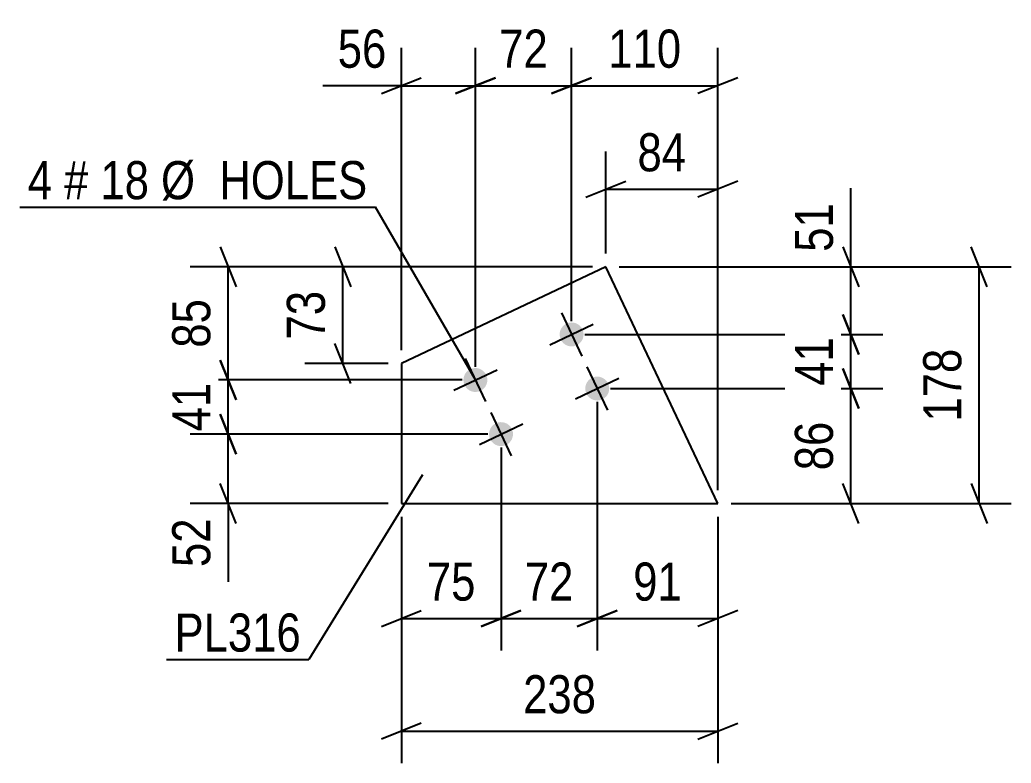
# Model space of a CAD drawing. Header units: millimetres. Extents: x 0 to 841, y 0 to 594.
# Drawn here: x 398.9 to 473.4, y 130.8 to 186.7 of the extents above; entities that cross this region are included whole.
import ezdxf

# ---------------------------------------------------------------- set-up
doc = ezdxf.new("R2010")
doc.units = ezdxf.units.MM
doc.styles.add('Arial Narrow', font='ARIALN.TTF', dxfattribs={"height": 0.2})

# ---------------------------------------------------------------- blocks, each defined once
blk = doc.blocks.new('Part-318888194-12867 - 12866')
at = {"color": 2, "linetype": 'Continuous'}
for p, q in [((442.978, 168.132), (427.613, 160.857)), ((451.401, 150.343), (442.978, 168.132)), ((427.613, 160.857), (427.613, 150.343)), ((427.613, 150.343), (451.401, 150.343))]:
    blk.add_line(p, q, dxfattribs=at)
blk = doc.blocks.new('Bolt-318888194-12868 - 12866')
at = {"linetype": 'Continuous'}
for points in [[(441.222, 163.428, -1), (439.595, 162.658, -1)], [(433.991, 160.005, -1), (432.365, 159.234, -1)], [(443.148, 159.361, -1), (441.521, 158.591, -1)], [(435.917, 155.938, -1), (434.29, 155.167, -1)]]:
    blk.add_hatch(color=1, dxfattribs=at).paths.add_polyline_path(points)
at = {"color": 1, "linetype": 'Continuous'}
for p, q in [((439.638, 164.67), (441.179, 161.416)), ((438.782, 162.273), (442.035, 163.813)), ((432.408, 161.246), (433.948, 157.993)), ((431.551, 158.849), (434.805, 160.39)), ((441.564, 160.603), (443.105, 157.349)), ((440.707, 158.206), (443.961, 159.746)), ((434.334, 157.179), (435.874, 153.926)), ((433.477, 154.782), (436.731, 156.323))]:
    blk.add_line(p, q, dxfattribs=at)
blk = doc.blocks.new('StraightDimension-318888194-12974 - 12866')
at = {"color": 7, "linetype": 'Continuous'}
for p, q in [((427.613, 149.343), (427.613, 130.816)), ((451.401, 149.343), (451.401, 130.816)), ((429.113, 133.816), (426.113, 132.616)), ((449.901, 132.616), (452.901, 133.816)), ((427.613, 133.216), (451.401, 133.216))]:
    blk.add_line(p, q, dxfattribs=at)
at = {"color": 0}
blk.add_wipeout([(442.849, 133.966), (442.849, 138.166), (436.165, 138.166), (436.165, 133.966)], dxfattribs=at)
at = {"color": 3, "style": 'Arial Narrow'}
blk.add_text('238', height=2.8633, dxfattribs=at).set_placement((436.765, 134.566))
blk = doc.blocks.new('StraightDimension-318888194-13497 - 12866')
at = {"color": 7, "linetype": 'Continuous'}
for p, q in [((460.801, 160.476), (462.001, 157.476)), ((443.334, 158.976), (463.801, 158.976)), ((461.401, 150.343), (461.401, 158.976)), ((462.001, 148.843), (460.801, 151.843)), ((452.401, 150.343), (463.801, 150.343))]:
    blk.add_line(p, q, dxfattribs=at)
at = {"color": 0}
blk.add_wipeout([(460.651, 157.087), (456.451, 157.087), (456.451, 152.231), (460.651, 152.231)], dxfattribs=at)
at = {"color": 3, "style": 'Arial Narrow'}
blk.add_text('86', height=2.8633, rotation=90.00021, dxfattribs=at).set_placement((460.051, 152.831))
blk = doc.blocks.new('StraightDimension-318888194-12984 - 12866')
at = {"color": 7, "linetype": 'Continuous'}
for p, q in [((471.645, 166.632), (470.445, 169.632)), ((443.978, 168.132), (473.445, 168.132)), ((471.045, 150.343), (471.045, 168.132)), ((470.445, 151.843), (471.645, 148.843)), ((452.401, 150.343), (473.445, 150.343))]:
    blk.add_line(p, q, dxfattribs=at)
at = {"color": 0}
blk.add_wipeout([(470.295, 162.58), (466.095, 162.58), (466.095, 155.895), (470.295, 155.895)], dxfattribs=at)
at = {"color": 3, "style": 'Arial Narrow'}
blk.add_text('178', height=2.8633, rotation=90.00021, dxfattribs=at).set_placement((469.695, 156.495))
blk = doc.blocks.new('StraightDimension-318888194-13518 - 12866')
at = {"color": 7, "linetype": 'Continuous'}
for p, q in [((442.334, 157.976), (442.334, 139.287)), ((451.401, 149.342), (451.401, 139.287)), ((440.834, 141.087), (443.834, 142.287)), ((442.334, 141.687), (451.401, 141.687)), ((452.901, 142.287), (449.901, 141.087))]:
    blk.add_line(p, q, dxfattribs=at)
at = {"color": 0}
blk.add_wipeout([(449.296, 142.437), (449.296, 146.637), (444.44, 146.637), (444.44, 142.437)], dxfattribs=at)
at = {"color": 3, "style": 'Arial Narrow'}
blk.add_text('91', height=2.8633, dxfattribs=at).set_placement((445.04, 143.037))
blk = doc.blocks.new('StraightDimension-318888194-12968 - 12866')
at = {"color": 7, "linetype": 'Continuous'}
for p, q in [((442.978, 169.132), (442.978, 176.806)), ((451.401, 151.343), (451.401, 176.806)), ((441.478, 173.356), (444.478, 174.556)), ((452.901, 174.556), (449.901, 173.356)), ((442.978, 173.956), (451.401, 173.956))]:
    blk.add_line(p, q, dxfattribs=at)
at = {"color": 0}
blk.add_wipeout([(449.618, 174.706), (449.618, 178.906), (444.761, 178.906), (444.761, 174.706)], dxfattribs=at)
at = {"color": 3, "style": 'Arial Narrow'}
blk.add_text('84', height=2.8633, dxfattribs=at).set_placement((445.361, 175.306))
blk = doc.blocks.new('StraightDimension-318888194-12978 - 12866')
at = {"color": 7, "linetype": 'Continuous'}
for p, q in [((422.618, 169.632), (423.818, 166.632)), ((441.978, 168.132), (420.368, 168.132)), ((423.218, 160.857), (423.218, 168.132)), ((423.818, 159.357), (422.618, 162.357)), ((426.613, 160.857), (420.368, 160.857))]:
    blk.add_line(p, q, dxfattribs=at)
at = {"color": 0}
blk.add_wipeout([(422.468, 166.923), (418.268, 166.923), (418.268, 162.066), (422.468, 162.067)], dxfattribs=at)
at = {"color": 3, "style": 'Arial Narrow'}
blk.add_text('73', height=2.8633, rotation=90.00021, dxfattribs=at).set_placement((421.868, 162.667))
blk = doc.blocks.new('StraightDimension-318888194-12988 - 12866')
at = {"color": 7, "linetype": 'Continuous'}
for p, q in [((440.408, 164.043), (440.408, 184.593)), ((451.401, 151.343), (451.401, 184.593)), ((438.908, 181.143), (441.908, 182.343)), ((452.901, 182.343), (449.901, 181.143)), ((440.408, 181.743), (451.401, 181.743))]:
    blk.add_line(p, q, dxfattribs=at)
at = {"color": 0}
blk.add_wipeout([(449.247, 182.493), (449.247, 186.693), (442.563, 186.693), (442.563, 182.493)], dxfattribs=at)
at = {"color": 3, "style": 'Arial Narrow'}
blk.add_text('110', height=2.8633, dxfattribs=at).set_placement((443.163, 183.093))
blk = doc.blocks.new('StraightDimension-318888194-12989 - 12866')
at = {"color": 7, "linetype": 'Continuous'}
for p, q in [((433.178, 160.62), (433.178, 184.593)), ((440.408, 164.043), (440.408, 184.593)), ((431.678, 181.143), (434.678, 182.343)), ((441.908, 182.343), (438.908, 181.143)), ((433.178, 181.743), (440.408, 181.743))]:
    blk.add_line(p, q, dxfattribs=at)
at = {"color": 0}
blk.add_wipeout([(439.221, 182.493), (439.221, 186.693), (434.365, 186.693), (434.365, 182.493)], dxfattribs=at)
at = {"color": 3, "style": 'Arial Narrow'}
blk.add_text('72', height=2.8633, dxfattribs=at).set_placement((434.965, 183.093))
blk = doc.blocks.new('StraightDimension-318888194-12990 - 12866')
at = {"color": 7, "linetype": 'Continuous'}
for p, q in [((427.613, 161.857), (427.613, 184.593)), ((433.178, 160.62), (433.178, 184.593)), ((426.113, 181.143), (429.113, 182.343)), ((434.678, 182.343), (431.678, 181.143)), ((427.613, 181.743), (421.707, 181.743)), ((427.613, 181.743), (421.707, 181.743)), ((427.613, 181.743), (433.178, 181.743))]:
    blk.add_line(p, q, dxfattribs=at)
at = {"color": 0}
blk.add_wipeout([(427.088, 182.493), (427.088, 186.693), (422.232, 186.693), (422.232, 182.493)], dxfattribs=at)
at = {"color": 3, "style": 'Arial Narrow'}
blk.add_text('56', height=2.8633, dxfattribs=at).set_placement((422.832, 183.093))
blk = doc.blocks.new('StraightDimension-318888194-13008 - 12866')
at = {"color": 7, "linetype": 'Continuous'}
for p, q in [((414.002, 169.632), (415.202, 166.632)), ((441.978, 168.132), (411.752, 168.132)), ((414.602, 159.62), (414.602, 168.132)), ((415.202, 158.12), (414.002, 161.12)), ((432.178, 159.62), (411.752, 159.62))]:
    blk.add_line(p, q, dxfattribs=at)
at = {"color": 0}
blk.add_wipeout([(413.852, 166.304), (409.652, 166.304), (409.652, 161.448), (413.852, 161.448)], dxfattribs=at)
at = {"color": 3, "style": 'Arial Narrow'}
blk.add_text('85', height=2.8633, rotation=90.00021, dxfattribs=at).set_placement((413.252, 162.048))
blk = doc.blocks.new('StraightDimension-318888194-13009 - 12866')
at = {"color": 7, "linetype": 'Continuous'}
for p, q in [((414.002, 161.12), (415.202, 158.12)), ((432.178, 159.62), (411.752, 159.62)), ((414.602, 155.552), (414.602, 159.62)), ((415.202, 154.052), (414.002, 157.052)), ((434.104, 155.552), (411.752, 155.552))]:
    blk.add_line(p, q, dxfattribs=at)
at = {"color": 0}
blk.add_wipeout([(413.852, 160.014), (409.652, 160.014), (409.652, 155.158), (413.852, 155.158)], dxfattribs=at)
at = {"color": 3, "style": 'Arial Narrow'}
blk.add_text('41', height=2.8633, rotation=90.00021, dxfattribs=at).set_placement((413.252, 155.758))
blk = doc.blocks.new('StraightDimension-318888194-13010 - 12866')
at = {"color": 7, "linetype": 'Continuous'}
for p, q in [((414.002, 157.052), (415.202, 154.052)), ((434.104, 155.552), (411.752, 155.552)), ((414.602, 150.343), (414.602, 155.552)), ((415.202, 148.843), (414.002, 151.843)), ((426.613, 150.343), (411.752, 150.343)), ((414.602, 150.343), (414.602, 144.436)), ((414.602, 150.343), (414.602, 144.436))]:
    blk.add_line(p, q, dxfattribs=at)
at = {"color": 0}
blk.add_wipeout([(413.852, 149.818), (409.652, 149.818), (409.652, 144.961), (413.852, 144.961)], dxfattribs=at)
at = {"color": 3, "style": 'Arial Narrow'}
blk.add_text('52', height=2.8633, rotation=90.00021, dxfattribs=at).set_placement((413.252, 145.561))
blk = doc.blocks.new('StraightDimension-318888194-13495 - 12866')
at = {"color": 7, "linetype": 'Continuous'}
for p, q in [((461.401, 168.132), (461.401, 174.038)), ((461.401, 168.132), (461.401, 174.038)), ((460.801, 169.632), (462.001, 166.632)), ((443.978, 168.132), (463.801, 168.132)), ((461.401, 163.043), (461.401, 168.132)), ((462.001, 161.543), (460.801, 164.543)), ((441.408, 163.043), (463.801, 163.043))]:
    blk.add_line(p, q, dxfattribs=at)
at = {"color": 0}
blk.add_wipeout([(460.651, 173.513), (456.451, 173.513), (456.451, 168.657), (460.651, 168.657)], dxfattribs=at)
at = {"color": 3, "style": 'Arial Narrow'}
blk.add_text('51', height=2.8633, rotation=90.00021, dxfattribs=at).set_placement((460.051, 169.257))
blk = doc.blocks.new('StraightDimension-318888194-13496 - 12866')
at = {"color": 7, "linetype": 'Continuous'}
for p, q in [((460.801, 164.543), (462.001, 161.543)), ((441.408, 163.043), (463.801, 163.043)), ((461.401, 158.976), (461.401, 163.043)), ((462.001, 157.476), (460.801, 160.476)), ((443.334, 158.976), (463.801, 158.976))]:
    blk.add_line(p, q, dxfattribs=at)
at = {"color": 0}
blk.add_wipeout([(460.651, 163.438), (456.451, 163.438), (456.451, 158.581), (460.651, 158.581)], dxfattribs=at)
at = {"color": 3, "style": 'Arial Narrow'}
blk.add_text('41', height=2.8633, rotation=90.00021, dxfattribs=at).set_placement((460.051, 159.181))
blk = doc.blocks.new('StraightDimension-318888194-13519 - 12866')
at = {"color": 7, "linetype": 'Continuous'}
for p, q in [((442.334, 157.976), (442.334, 139.287)), ((435.104, 154.552), (435.104, 139.287)), ((433.604, 141.087), (436.604, 142.287)), ((435.104, 141.687), (442.334, 141.687)), ((443.834, 142.287), (440.834, 141.087))]:
    blk.add_line(p, q, dxfattribs=at)
at = {"color": 0}
blk.add_wipeout([(441.147, 142.437), (441.147, 146.637), (436.291, 146.637), (436.291, 142.437)], dxfattribs=at)
at = {"color": 3, "style": 'Arial Narrow'}
blk.add_text('72', height=2.8633, dxfattribs=at).set_placement((436.891, 143.037))
blk = doc.blocks.new('StraightDimension-318888194-13520 - 12866')
at = {"color": 7, "linetype": 'Continuous'}
for p, q in [((435.104, 154.552), (435.104, 139.287)), ((427.613, 149.343), (427.613, 139.287)), ((426.113, 141.087), (429.113, 142.287)), ((427.613, 141.687), (435.104, 141.687)), ((436.604, 142.287), (433.604, 141.087))]:
    blk.add_line(p, q, dxfattribs=at)
at = {"color": 0}
blk.add_wipeout([(433.787, 142.437), (433.787, 146.637), (428.93, 146.637), (428.93, 142.437)], dxfattribs=at)
at = {"color": 3, "style": 'Arial Narrow'}
blk.add_text('75', height=2.8633, dxfattribs=at).set_placement((429.53, 143.037))
blk = doc.blocks.new('Mark-318888194-13545 - 12866')
at = {"color": 7, "linetype": 'Continuous'}
for p in [(398.938, 172.61), (433.178, 159.62)]:
    blk.add_line(p, (425.678, 172.61), dxfattribs=at)
at = {"color": 0}
for points in [[(401.366, 173.21), (401.366, 176.21), (399.538, 176.21), (399.538, 173.21)], [(404.094, 173.21), (404.094, 176.21), (402.266, 176.21), (402.266, 173.21)], [(408.651, 173.21), (408.651, 176.21), (404.994, 176.21), (404.994, 173.21)], [(425.078, 173.21), (425.078, 176.21), (409.551, 176.21), (409.551, 173.21)]]:
    blk.add_wipeout(points, dxfattribs=at)
for points in [[(401.366, 173.21), (401.366, 176.21), (399.538, 176.21), (399.538, 173.21)], [(404.094, 173.21), (404.094, 176.21), (402.266, 176.21), (402.266, 173.21)], [(408.651, 173.21), (408.651, 176.21), (404.994, 176.21), (404.994, 173.21)], [(425.078, 173.21), (425.078, 176.21), (409.551, 176.21), (409.551, 173.21)]]:
    blk.add_wipeout(points, dxfattribs=at)
at = {"color": 3, "style": 'Arial Narrow'}
for s, height, p in [('4', 2.863, (399.538, 173.21)), ('#', 2.863, (402.266, 173.21)), ('18', 2.8633, (404.994, 173.21)), ('Ø  HOLES', 2.8633, (409.551, 173.21))]:
    blk.add_text(s, height=height, dxfattribs=at).set_placement(p)
blk = doc.blocks.new('Mark-318888194-13039 - 12866')
at = {"color": 30, "linetype": 'Continuous'}
for p in [(429.198, 152.479), (409.966, 138.604)]:
    blk.add_line(p, (420.67, 138.604), dxfattribs=at)
at = {"color": 0}
blk.add_wipeout([(420.07, 139.204), (420.07, 142.204), (410.566, 142.204), (410.566, 139.204)], dxfattribs=at)
blk.add_wipeout([(420.07, 139.204), (420.07, 142.204), (410.566, 142.204), (410.566, 139.204)], dxfattribs=at)
at = {"color": 3, "style": 'Arial Narrow'}
blk.add_text('PL316', height=2.8633, dxfattribs=at).set_placement((410.566, 139.204))

msp = doc.modelspace()

# ---------------------------------------------------------------- block references
for name in ['Part-318888194-12867 - 12866', 'Bolt-318888194-12868 - 12866', 'StraightDimension-318888194-12974 - 12866']:
    msp.add_blockref(name, (0, 0))

# ---------------------------------------------------------------- next in the draw order: block references
msp.add_blockref('StraightDimension-318888194-13497 - 12866', (0, 0))

# ---------------------------------------------------------------- next in the draw order: block references
msp.add_blockref('StraightDimension-318888194-12984 - 12866', (0, 0))

# ---------------------------------------------------------------- next in the draw order: block references
msp.add_blockref('StraightDimension-318888194-13518 - 12866', (0, 0))

# ---------------------------------------------------------------- next in the draw order: block references
msp.add_blockref('StraightDimension-318888194-12968 - 12866', (0, 0))

# ---------------------------------------------------------------- next in the draw order: block references
msp.add_blockref('StraightDimension-318888194-12978 - 12866', (0, 0))

# ---------------------------------------------------------------- next in the draw order: block references
msp.add_blockref('StraightDimension-318888194-12988 - 12866', (0, 0))

# ---------------------------------------------------------------- next in the draw order: block references
msp.add_blockref('StraightDimension-318888194-12989 - 12866', (0, 0))

# ---------------------------------------------------------------- next in the draw order: block references
msp.add_blockref('StraightDimension-318888194-12990 - 12866', (0, 0))

# ---------------------------------------------------------------- next in the draw order: block references
msp.add_blockref('StraightDimension-318888194-13008 - 12866', (0, 0))

# ---------------------------------------------------------------- next in the draw order: block references
for name in ['StraightDimension-318888194-13495 - 12866', 'StraightDimension-318888194-13009 - 12866']:
    msp.add_blockref(name, (0, 0))

# ---------------------------------------------------------------- next in the draw order: block references
for name in ['Mark-318888194-13545 - 12866', 'StraightDimension-318888194-13496 - 12866', 'StraightDimension-318888194-13010 - 12866']:
    msp.add_blockref(name, (0, 0))

# ---------------------------------------------------------------- next in the draw order: block references
msp.add_blockref('StraightDimension-318888194-13519 - 12866', (0, 0))

# ---------------------------------------------------------------- next in the draw order: block references
msp.add_blockref('StraightDimension-318888194-13520 - 12866', (0, 0))

# ---------------------------------------------------------------- next in the draw order: block references
msp.add_blockref('Mark-318888194-13039 - 12866', (0, 0))

doc.saveas('drawing.dxf')
